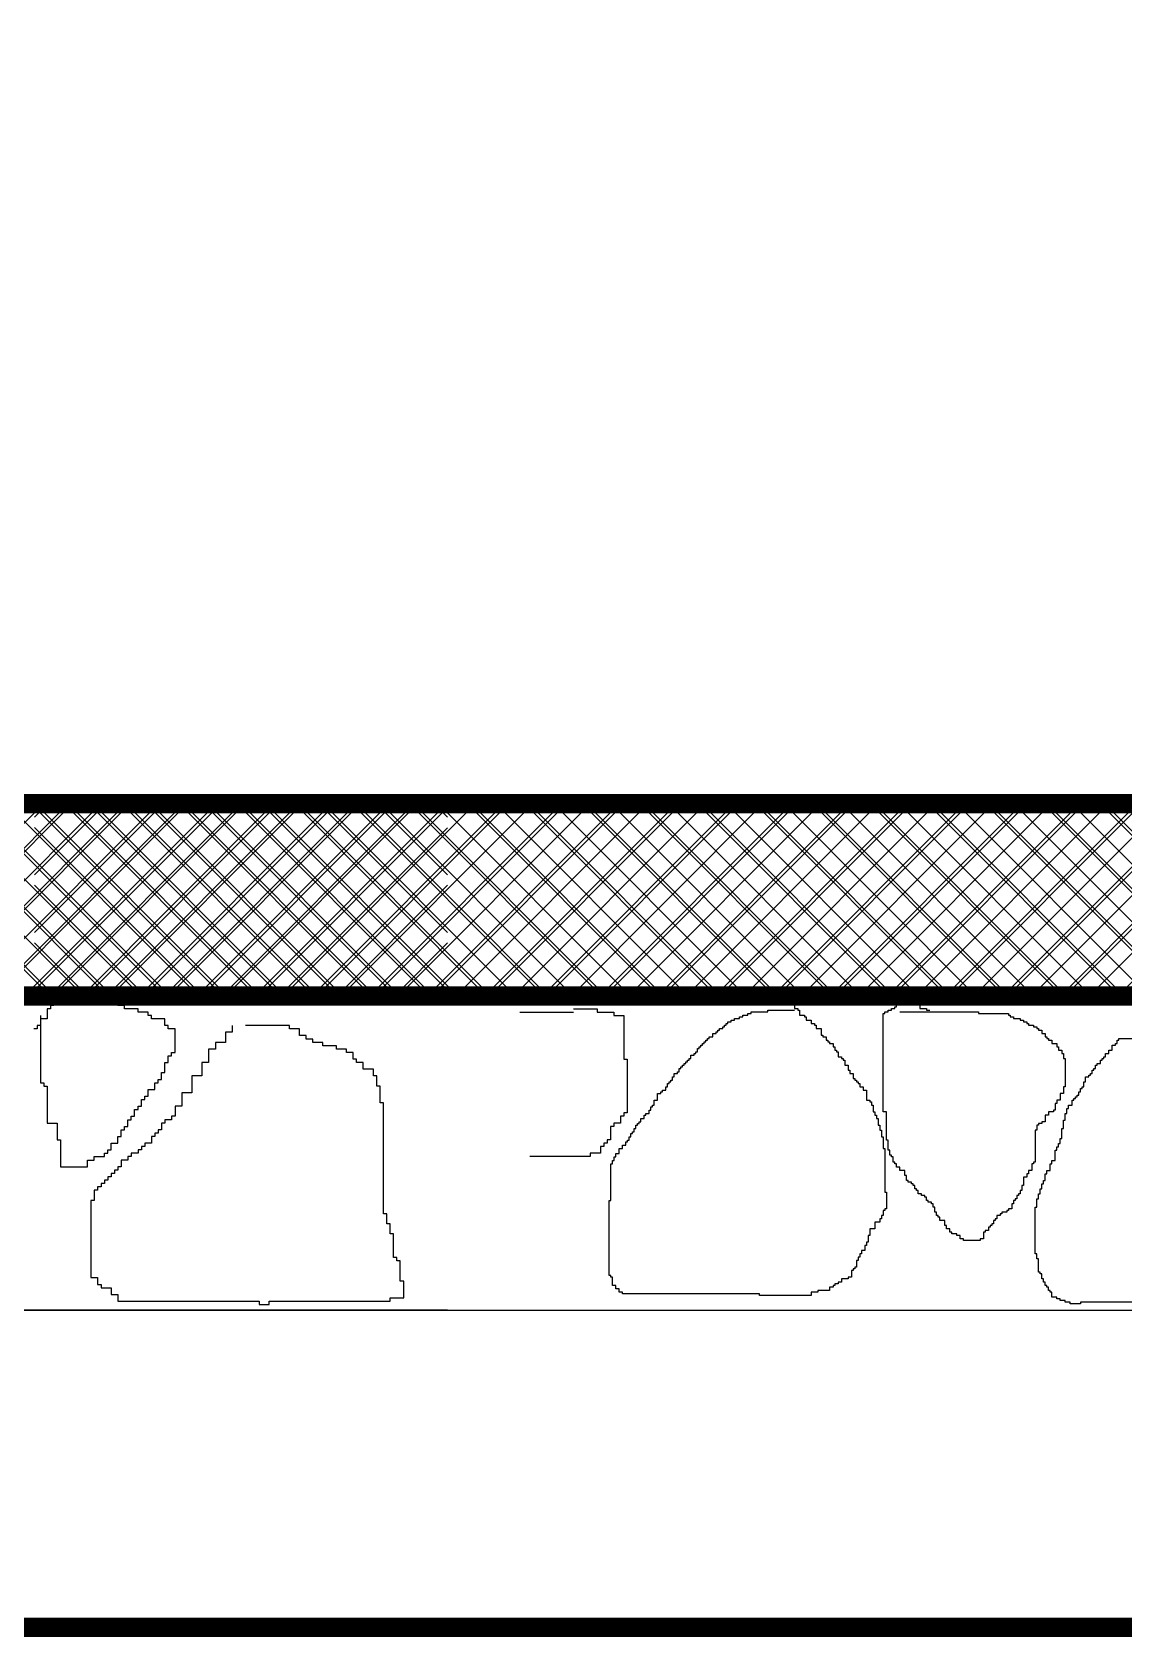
# Model space of a CAD drawing. Extents: x 250879 to 348495, y -51522 to -9360.
# Drawn here: x 281948.6 to 282118.9, y -30426.9 to -30176.7 of the extents above; entities that cross this region are included whole.
import ezdxf

# ---------------------------------------------------------------- set-up
doc = ezdxf.new("R2010")
doc.units = 0
doc.layers.add('AXIS', color=1, linetype='CONTINUOUS')
doc.layers.add('WALL', color=7, linetype='CONTINUOUS')
doc.layers.add('VIS', color=8, linetype='CONTINUOUS', lineweight=18)

msp = doc.modelspace()

# ---------------------------------------------------------------- hatches: boundary and pattern name
at = {"layer": 'AXIS'}
h = msp.add_hatch(dxfattribs=at)
h.set_pattern_fill('ANSI37', color=256, style=0)
h.set_pattern_definition([(45, (10887.426, -3880), (-2.24506403, 2.24506403), []), (135, (10887.426, -3880), (-2.24506403, -2.24506403), [])])
h.paths.add_polyline_path([(280918.80191, -30297.00774), (280918.80191, -30327.00774), (283913.00858, -30327.00774), (283913.00858, -30297.00774)])
at = {"layer": 'VIS', "ltscale": 0.0001}
h = msp.add_hatch(dxfattribs=at)
h.set_pattern_fill('ANSI37', color=256, scale=2, style=0)
h.set_pattern_definition([(45, (-68251.727, -10516.453), (-4.49012806, 4.49012806), []), (135, (-68251.727, -10516.453), (-4.49012806, -4.49012806), [])])
h.paths.add_polyline_path([(281605.834, -30297.00774), (281543.70219, -30297.00774), (281543.70219, -30302.00774), (281605.834, -30302.00774)], flags=17)
h.paths.add_polyline_path([(281543.70219, -30297.00774), (281538.70219, -30297.00774), (281538.70219, -30302.00774), (281543.70219, -30302.00774)], flags=17)
h.paths.add_polyline_path([(281538.70219, -30297.00774), (281488.37281, -30297.00774), (281488.37281, -30302.00774), (281538.70219, -30302.00774)])
h.paths.add_polyline_path([(282013.37281, -30327.00774), (282013.37281, -30297.00774), (281688.37281, -30297.00774), (281688.37281, -30327.00774)])
h.paths.add_polyline_path([(281520.56708, -30302.00774), (281520.56708, -30327.00774), (281688.37281, -30327.00774), (281688.37281, -30297.00774), (281605.834, -30297.00774), (281605.834, -30302.00774)])
h = msp.add_hatch(dxfattribs=at)
h.set_pattern_fill('ANSI37', color=256, scale=2, style=0)
h.set_pattern_definition([(135, (632214.0665, -10516.453), (4.49012806, 4.49012806), []), (45, (632214.0665, -10516.453), (4.49012806, -4.49012806), [])])
h.paths.add_polyline_path([(282273.96638, -30297.00774), (282356.5052, -30297.00774), (282356.5052, -30302.00774), (282473.96638, -30302.00774), (282473.96638, -30327.00774), (282273.96638, -30327.00774)])
h.paths.add_polyline_path([(282356.5052, -30297.00774), (282418.63701, -30297.00774), (282418.63701, -30302.00774), (282356.5052, -30302.00774)], flags=17)
h.paths.add_polyline_path([(282418.63701, -30297.00774), (282423.63701, -30297.00774), (282423.63701, -30302.00774), (282418.63701, -30302.00774)], flags=17)
h.paths.add_polyline_path([(282423.63701, -30297.00774), (282473.96638, -30297.00774), (282473.96638, -30302.00774), (282423.63701, -30302.00774)])
h.paths.add_polyline_path([(281948.96638, -30327.00774), (281948.96638, -30297.00774), (282273.96638, -30297.00774), (282273.96638, -30327.00774)])

# ---------------------------------------------------------------- linework, layer by layer
msp.add_line((280450.27447, -30297.00774), (284658.39662, -30297.00774), dxfattribs=at)
at = {"layer": 'WALL', "linetype": 'Continuous'}
for p, q in [((281961.94275, -30327.9456), (281951.9757, -30327.9456)), ((281951.9757, -30327.9456), (281951.9757, -30328.46993)), ((281961.94275, -30328.46993), (281961.94275, -30327.9456)), ((282066.20457, -30328.14689), (282066.72657, -30328.14689)), ((282066.72657, -30328.14689), (282066.72657, -30328.40736)), ((281949.87712, -30330.04197), (281949.87712, -30340.52235)), ((281950.92689, -30330.56582), (281949.87712, -30330.56582)), ((281949.87712, -30330.56582), (281949.87712, -30331.614)), ((281951.45082, -30328.99378), (281950.92689, -30328.99378)), ((281950.92689, -30328.99378), (281950.92689, -30330.56582)), ((281951.9757, -30328.46993), (281951.45082, -30328.46993)), ((281951.45082, -30328.46993), (281951.45082, -30328.99378)), ((281962.99252, -30328.46993), (281961.94275, -30328.46993)), ((281962.99252, -30328.99378), (281962.99252, -30328.46993)), ((281965.09014, -30328.99378), (281962.99252, -30328.99378)), ((281965.09014, -30329.51763), (281965.09014, -30328.99378)), ((281966.66479, -30329.51763), (281965.09014, -30329.51763)), ((281966.66479, -30330.04197), (281966.66479, -30329.51763)), ((281967.18872, -30330.04197), (281966.66479, -30330.04197)), ((281967.18872, -30330.56582), (281967.18872, -30330.04197)), ((281969.2873, -30330.56582), (281967.18872, -30330.56582)), ((281969.2873, -30331.614), (281969.2873, -30330.56582)), ((282024.63122, -30329.51763), (282033.02457, -30329.51763)), ((282033.02457, -30328.99378), (282036.69685, -30328.99378)), ((282036.69685, -30328.99378), (282036.69685, -30329.51763)), ((282036.69685, -30329.51763), (282039.31935, -30329.51763)), ((282039.31935, -30329.51763), (282039.31935, -30330.04197)), ((282039.31935, -30330.04197), (282040.894, -30330.04197)), ((282040.894, -30330.04197), (282040.894, -30336.85443)), ((282057.60107, -30331.01157), (282057.60107, -30330.7511)), ((282057.60107, -30330.7511), (282058.12307, -30330.7511)), ((282058.12307, -30330.7511), (282058.12307, -30330.49063)), ((282058.12307, -30330.49063), (282058.90512, -30330.49063)), ((282058.90512, -30330.49063), (282058.90512, -30330.23016)), ((282058.90512, -30330.23016), (282059.42617, -30330.23016)), ((282059.42617, -30330.23016), (282059.42617, -30329.97018)), ((282059.42617, -30329.97018), (282060.20822, -30329.97018)), ((282060.20822, -30329.97018), (282060.20822, -30329.70971)), ((282060.20822, -30329.70971), (282060.73022, -30329.70971)), ((282060.73022, -30329.70971), (282060.73022, -30329.44924)), ((282060.73022, -30329.44924), (282063.33737, -30329.44924)), ((282063.33737, -30329.44924), (282063.33737, -30329.18877)), ((282063.33737, -30329.18877), (282067.50862, -30329.18877)), ((282066.72657, -30328.40736), (282067.50862, -30328.40736)), ((282067.50862, -30328.40736), (282067.50862, -30328.9283)), ((282067.50862, -30328.9283), (282068.02967, -30328.9283)), ((282068.02967, -30328.9283), (282068.02967, -30329.18877)), ((282068.02967, -30329.18877), (282068.29067, -30329.18877)), ((282068.29067, -30329.18877), (282068.29067, -30329.97018)), ((282068.29067, -30329.97018), (282069.07272, -30329.97018)), ((282069.07272, -30329.97018), (282069.07272, -30330.23016)), ((282069.07272, -30330.23016), (282069.33373, -30330.23016)), ((282069.33373, -30330.23016), (282069.33373, -30330.7511)), ((282069.33373, -30330.7511), (282070.11577, -30330.7511)), ((282070.11577, -30330.7511), (282070.11577, -30331.27204)), ((282081.32547, -30345.07498), (282081.32547, -30329.70971)), ((282081.32547, -30329.70971), (282081.58647, -30329.70971)), ((282081.58647, -30329.70971), (282081.58647, -30329.44924)), ((282081.58647, -30329.44924), (282082.10847, -30329.44924)), ((282082.10847, -30329.44924), (282082.10847, -30329.18877)), ((282082.10847, -30329.18877), (282082.62952, -30329.18877)), ((282082.62952, -30329.18877), (282082.62952, -30328.9283)), ((282082.62952, -30328.9283), (282083.15057, -30328.9283)), ((282083.15057, -30328.9283), (282083.15057, -30328.66783)), ((282083.15057, -30328.66783), (282083.41157, -30328.66783)), ((282083.41157, -30328.66783), (282083.41157, -30328.40736)), ((282083.41157, -30328.40736), (282087.06177, -30328.40736)), ((282083.93262, -30329.44924), (282096.18632, -30329.44924)), ((282087.06177, -30328.40736), (282087.06177, -30328.9283)), ((282087.06177, -30328.9283), (282088.10482, -30328.9283)), ((282088.10482, -30328.9283), (282088.10482, -30329.18877)), ((282088.10482, -30329.18877), (282088.62587, -30329.18877)), ((282096.18632, -30329.44924), (282096.18632, -30329.70971)), ((282096.18632, -30329.70971), (282100.87957, -30329.70971)), ((282100.87957, -30329.70971), (282100.87957, -30329.97018)), ((282100.87957, -30329.97018), (282101.13962, -30329.97018)), ((282101.13962, -30329.97018), (282101.13962, -30330.23016)), ((282101.13962, -30330.23016), (282101.66162, -30330.23016)), ((282101.66162, -30330.23016), (282101.66162, -30330.49063)), ((282101.66162, -30330.49063), (282102.70468, -30330.49063)), ((282102.70468, -30330.49063), (282102.70468, -30330.7511)), ((282102.70468, -30330.7511), (282103.22572, -30330.7511)), ((282103.22572, -30330.7511), (282103.22572, -30331.01157)), ((281949.35224, -30332.13785), (281948.82831, -30332.13785)), ((281949.87712, -30331.614), (281949.35224, -30331.614)), ((281949.35224, -30331.614), (281949.35224, -30332.13785)), ((281969.81218, -30331.614), (281969.2873, -30331.614)), ((281969.81218, -30332.13785), (281969.81218, -30331.614)), ((281970.86099, -30332.13785), (281969.81218, -30332.13785)), ((281970.86099, -30335.80625), (281970.86099, -30332.13785)), ((281979.77923, -30332.66218), (281978.73042, -30332.66218)), ((281978.73042, -30332.66218), (281978.73042, -30334.23422)), ((281979.77923, -30331.614), (281979.77923, -30332.66218)), ((281988.69747, -30331.614), (281981.87781, -30331.614)), ((281988.69747, -30332.13785), (281988.69747, -30331.614)), ((281990.27116, -30332.13785), (281988.69747, -30332.13785)), ((281990.27116, -30333.18603), (281990.27116, -30332.13785)), ((281991.31997, -30333.18603), (281990.27116, -30333.18603)), ((281991.31997, -30333.70988), (281991.31997, -30333.18603)), ((282054.21187, -30333.61578), (282054.21187, -30333.3558)), ((282054.21187, -30333.3558), (282054.73387, -30333.3558)), ((282054.73387, -30333.3558), (282054.73387, -30332.83486)), ((282054.73387, -30332.83486), (282055.25492, -30332.83486)), ((282055.25492, -30332.83486), (282055.25492, -30332.57439)), ((282055.25492, -30332.57439), (282055.51592, -30332.57439)), ((282055.51592, -30332.57439), (282055.51592, -30332.31392)), ((282055.51592, -30332.31392), (282055.77597, -30332.31392)), ((282055.77597, -30332.31392), (282055.77597, -30332.05345)), ((282055.77597, -30332.05345), (282056.29797, -30332.05345)), ((282056.29797, -30332.05345), (282056.29797, -30331.79298)), ((282056.29797, -30331.79298), (282056.55802, -30331.79298)), ((282056.55802, -30331.79298), (282056.55802, -30331.53251)), ((282056.55802, -30331.53251), (282056.81902, -30331.53251)), ((282056.81902, -30331.53251), (282056.81902, -30331.27204)), ((282056.81902, -30331.27204), (282057.08002, -30331.27204)), ((282057.08002, -30331.27204), (282057.08002, -30331.01157)), ((282057.08002, -30331.01157), (282057.60107, -30331.01157)), ((282070.11577, -30331.27204), (282070.63682, -30331.27204)), ((282070.63682, -30331.27204), (282070.63682, -30331.53251)), ((282070.63682, -30331.53251), (282070.89782, -30331.53251)), ((282070.89782, -30331.53251), (282070.89782, -30332.05345)), ((282070.89782, -30332.05345), (282071.67987, -30332.05345)), ((282071.67987, -30332.05345), (282071.67987, -30333.09533)), ((282071.67987, -30333.09533), (282071.93992, -30333.09533)), ((282071.93992, -30333.09533), (282071.93992, -30333.3558)), ((282071.93992, -30333.3558), (282072.46192, -30333.3558)), ((282072.46192, -30333.3558), (282072.46192, -30333.87625)), ((282103.22572, -30331.01157), (282103.74677, -30331.01157)), ((282103.74677, -30331.01157), (282103.74677, -30331.27204)), ((282103.74677, -30331.27204), (282104.00777, -30331.27204)), ((282104.00777, -30331.27204), (282104.00777, -30331.53251)), ((282104.00777, -30331.53251), (282104.78982, -30331.53251)), ((282104.78982, -30331.53251), (282104.78982, -30331.79298)), ((282104.78982, -30331.79298), (282105.31087, -30331.79298)), ((282105.31087, -30331.79298), (282105.31087, -30332.05345)), ((282105.31087, -30332.05345), (282105.57187, -30332.05345)), ((282105.57187, -30332.05345), (282105.57187, -30332.31392)), ((282105.57187, -30332.31392), (282106.09388, -30332.31392)), ((282106.09388, -30332.31392), (282106.09388, -30332.83486)), ((282106.09388, -30332.83486), (282106.61492, -30332.83486)), ((282106.61492, -30332.83486), (282106.61492, -30333.3558)), ((282106.61492, -30333.3558), (282106.87592, -30333.3558)), ((282106.87592, -30333.3558), (282106.87592, -30333.61578)), ((281970.33611, -30336.3301), (281970.33611, -30335.80625)), ((281970.33611, -30335.80625), (281970.86099, -30335.80625)), ((281977.15673, -30335.2824), (281976.10696, -30335.2824)), ((281976.10696, -30335.2824), (281976.10696, -30337.37828)), ((281978.73042, -30334.23422), (281977.15673, -30334.23422)), ((281977.15673, -30334.23422), (281977.15673, -30335.2824)), ((281992.36974, -30333.70988), (281991.31997, -30333.70988)), ((281992.36974, -30334.23422), (281992.36974, -30333.70988)), ((281993.94344, -30334.23422), (281992.36974, -30334.23422)), ((281993.94344, -30334.75806), (281993.94344, -30334.23422)), ((281996.04202, -30334.75806), (281993.94344, -30334.75806)), ((281996.04202, -30335.2824), (281996.04202, -30334.75806)), ((281997.61571, -30335.2824), (281996.04202, -30335.2824)), ((281997.61571, -30335.80625), (281997.61571, -30335.2824)), ((281998.66452, -30335.80625), (281997.61571, -30335.80625)), ((281998.66452, -30336.85443), (281998.66452, -30335.80625)), ((282052.12672, -30335.96001), (282052.12672, -30335.69954)), ((282052.12672, -30335.69954), (282052.38677, -30335.69954)), ((282052.38677, -30335.69954), (282052.38677, -30335.1786)), ((282052.38677, -30335.1786), (282052.64777, -30335.1786)), ((282052.64777, -30335.1786), (282052.64777, -30334.91813)), ((282052.64777, -30334.91813), (282052.90877, -30334.91813)), ((282052.90877, -30334.91813), (282052.90877, -30334.65766)), ((282052.90877, -30334.65766), (282053.16882, -30334.65766)), ((282053.16882, -30334.65766), (282053.16882, -30334.39719)), ((282053.16882, -30334.39719), (282053.42982, -30334.39719)), ((282053.42982, -30334.39719), (282053.42982, -30334.13672)), ((282053.42982, -30334.13672), (282053.69082, -30334.13672)), ((282053.69082, -30334.13672), (282053.69082, -30333.87625)), ((282053.69082, -30333.87625), (282053.95087, -30333.87625)), ((282053.95087, -30333.87625), (282053.95087, -30333.61578)), ((282053.95087, -30333.61578), (282054.21187, -30333.61578)), ((282072.46192, -30333.87625), (282072.72292, -30333.87625)), ((282072.72292, -30333.87625), (282072.72292, -30334.13672)), ((282072.72292, -30334.13672), (282072.98297, -30334.13672)), ((282072.98297, -30334.13672), (282072.98297, -30334.39719)), ((282072.98297, -30334.39719), (282073.50497, -30334.39719)), ((282073.50497, -30334.39719), (282073.50497, -30334.91813)), ((282073.50497, -30334.91813), (282073.76502, -30334.91813)), ((282073.76502, -30334.91813), (282073.76502, -30335.43907)), ((282073.76502, -30335.43907), (282074.02602, -30335.43907)), ((282074.02602, -30335.43907), (282074.02602, -30335.69954)), ((282074.02602, -30335.69954), (282074.28702, -30335.69954)), ((282074.28702, -30335.69954), (282074.28702, -30336.48095)), ((282106.87592, -30333.61578), (282107.13597, -30333.61578)), ((282107.13597, -30333.61578), (282107.13597, -30333.87625)), ((282107.13597, -30333.87625), (282107.65797, -30333.87625)), ((282107.65797, -30333.87625), (282107.65797, -30334.39719)), ((282107.65797, -30334.39719), (282108.44002, -30334.39719)), ((282108.44002, -30334.39719), (282108.44002, -30334.91813)), ((282108.44002, -30334.91813), (282108.70103, -30334.91813)), ((282108.70103, -30334.91813), (282108.70103, -30335.43907)), ((282108.70103, -30335.43907), (282109.22207, -30335.43907)), ((282109.22207, -30335.43907), (282109.22207, -30335.96001)), ((282116.52152, -30335.96001), (282116.52152, -30335.43907)), ((282116.52152, -30335.43907), (282117.04352, -30335.43907)), ((282117.04352, -30335.43907), (282117.04352, -30334.65766)), ((282117.04352, -30334.65766), (282117.56457, -30334.65766)), ((282117.56457, -30334.65766), (282117.56457, -30334.39719)), ((282117.56457, -30334.39719), (282117.82557, -30334.39719)), ((282117.82557, -30334.39719), (282117.82557, -30333.87625)), ((282117.82557, -30333.87625), (282118.08658, -30333.87625)), ((282118.08658, -30333.87625), (282118.08658, -30333.61578)), ((282118.08658, -30333.61578), (282123.29992, -30333.61578)), ((281969.2873, -30338.95031), (281969.2873, -30337.37828)), ((281969.2873, -30337.37828), (281969.81218, -30337.37828)), ((281969.81218, -30337.37828), (281969.81218, -30336.3301)), ((281969.81218, -30336.3301), (281970.33611, -30336.3301)), ((281976.10696, -30337.37828), (281975.05815, -30337.37828)), ((281975.05815, -30337.37828), (281975.05815, -30339.47465)), ((281999.1894, -30336.85443), (281998.66452, -30336.85443)), ((281999.1894, -30337.37828), (281999.1894, -30336.85443)), ((282000.23821, -30337.37828), (281999.1894, -30337.37828)), ((282000.23821, -30338.42646), (282000.23821, -30337.37828)), ((282040.894, -30336.85443), (282041.41793, -30336.85443)), ((282041.41793, -30336.85443), (282041.41793, -30345.23893)), ((282049.51957, -30338.82469), (282049.51957, -30338.30375)), ((282049.51957, -30338.30375), (282049.77962, -30338.30375)), ((282049.77962, -30338.30375), (282049.77962, -30338.04328)), ((282049.77962, -30338.04328), (282050.04062, -30338.04328)), ((282050.04062, -30338.04328), (282050.04062, -30337.78281)), ((282050.04062, -30337.78281), (282050.30162, -30337.78281)), ((282050.30162, -30337.78281), (282050.30162, -30337.52234)), ((282050.30162, -30337.52234), (282050.56167, -30337.52234)), ((282050.56167, -30337.52234), (282050.56167, -30337.26187)), ((282050.56167, -30337.26187), (282050.82267, -30337.26187)), ((282050.82267, -30337.26187), (282050.82267, -30337.0014)), ((282050.82267, -30337.0014), (282051.08367, -30337.0014)), ((282051.08367, -30337.0014), (282051.08367, -30336.74142)), ((282051.08367, -30336.74142), (282051.34467, -30336.74142)), ((282051.34467, -30336.74142), (282051.34467, -30336.22048)), ((282051.34467, -30336.22048), (282051.86572, -30336.22048)), ((282051.86572, -30336.22048), (282051.86572, -30335.96001)), ((282051.86572, -30335.96001), (282052.12672, -30335.96001)), ((282074.28702, -30336.48095), (282074.80807, -30336.48095)), ((282074.80807, -30336.48095), (282074.80807, -30336.74142)), ((282074.80807, -30336.74142), (282075.06907, -30336.74142)), ((282075.06907, -30336.74142), (282075.06907, -30337.0014)), ((282075.06907, -30337.0014), (282075.33008, -30337.0014)), ((282075.33008, -30337.0014), (282075.33008, -30337.78281)), ((282075.33008, -30337.78281), (282075.85112, -30337.78281)), ((282075.85112, -30337.78281), (282075.85112, -30338.56422)), ((282109.22207, -30335.96001), (282109.48307, -30335.96001)), ((282109.48307, -30335.96001), (282109.48307, -30336.74142)), ((282109.48307, -30336.74142), (282109.74312, -30336.74142)), ((282109.74312, -30336.74142), (282109.74312, -30341.16843)), ((282114.17537, -30338.56422), (282114.17537, -30338.30375)), ((282114.17537, -30338.30375), (282114.43637, -30338.30375)), ((282114.43637, -30338.30375), (282114.43637, -30337.78281)), ((282114.43637, -30337.78281), (282114.69738, -30337.78281)), ((282114.69738, -30337.78281), (282114.69738, -30337.52234)), ((282114.69738, -30337.52234), (282115.21842, -30337.52234)), ((282115.21842, -30337.52234), (282115.21842, -30337.0014)), ((282115.21842, -30337.0014), (282115.47943, -30337.0014)), ((282115.47943, -30337.0014), (282115.47943, -30336.74142)), ((282115.47943, -30336.74142), (282115.73947, -30336.74142)), ((282115.73947, -30336.74142), (282115.73947, -30336.48095)), ((282115.73947, -30336.48095), (282116.00047, -30336.48095)), ((282116.00047, -30336.48095), (282116.00047, -30335.96001)), ((282116.00047, -30335.96001), (282116.52152, -30335.96001)), ((281949.87712, -30340.52235), (281950.40201, -30340.52235)), ((281950.40201, -30340.52235), (281950.40201, -30341.04668)), ((281967.7136, -30341.57053), (281967.7136, -30340.52235)), ((281967.7136, -30340.52235), (281968.23849, -30340.52235)), ((281968.23849, -30340.52235), (281968.23849, -30339.9985)), ((281968.23849, -30339.9985), (281968.76241, -30339.9985)), ((281968.76241, -30339.9985), (281968.76241, -30338.95031)), ((281968.76241, -30338.95031), (281969.2873, -30338.95031)), ((281975.05815, -30339.47465), (281973.48445, -30339.47465)), ((281973.48445, -30339.47465), (281973.48445, -30342.09486)), ((282001.81191, -30338.42646), (282000.23821, -30338.42646)), ((282001.81191, -30339.47465), (282001.81191, -30338.42646)), ((282002.33679, -30339.47465), (282001.81191, -30339.47465)), ((282002.33679, -30341.04668), (282002.33679, -30339.47465)), ((282047.69447, -30341.16843), (282047.69447, -30340.64749)), ((282047.69447, -30340.64749), (282047.95452, -30340.64749)), ((282047.95452, -30340.64749), (282047.95452, -30340.38702)), ((282047.95452, -30340.38702), (282048.21552, -30340.38702)), ((282048.21552, -30340.38702), (282048.21552, -30340.12703)), ((282048.21552, -30340.12703), (282048.47652, -30340.12703)), ((282048.47652, -30340.12703), (282048.47652, -30339.6061)), ((282048.47652, -30339.6061), (282048.73752, -30339.6061)), ((282048.73752, -30339.6061), (282048.73752, -30339.08516)), ((282048.73752, -30339.08516), (282049.25857, -30339.08516)), ((282049.25857, -30339.08516), (282049.25857, -30338.82469)), ((282049.25857, -30338.82469), (282049.51957, -30338.82469)), ((282075.85112, -30338.56422), (282076.11212, -30338.56422)), ((282076.11212, -30338.56422), (282076.11212, -30339.08516)), ((282076.11212, -30339.08516), (282076.63317, -30339.08516)), ((282076.63317, -30339.08516), (282076.63317, -30339.86656)), ((282076.63317, -30339.86656), (282076.89417, -30339.86656)), ((282076.89417, -30339.86656), (282076.89417, -30340.12703)), ((282076.89417, -30340.12703), (282077.15422, -30340.12703)), ((282077.15422, -30340.12703), (282077.15422, -30340.38702)), ((282077.15422, -30340.38702), (282077.41522, -30340.38702)), ((282077.41522, -30340.38702), (282077.41522, -30340.64749)), ((282077.41522, -30340.64749), (282077.67622, -30340.64749)), ((282077.67622, -30340.64749), (282077.67622, -30341.16843)), ((282112.61127, -30341.16843), (282112.61127, -30340.38702)), ((282112.61127, -30340.38702), (282112.87227, -30340.38702)), ((282112.87227, -30340.38702), (282112.87227, -30339.6061)), ((282112.87227, -30339.6061), (282113.39332, -30339.6061)), ((282113.39332, -30339.6061), (282113.39332, -30339.34563)), ((282113.39332, -30339.34563), (282113.65432, -30339.34563)), ((282113.65432, -30339.34563), (282113.65432, -30339.08516)), ((282113.65432, -30339.08516), (282113.91437, -30339.08516)), ((282113.91437, -30339.08516), (282113.91437, -30338.56422)), ((282113.91437, -30338.56422), (282114.17537, -30338.56422)), ((281950.40201, -30341.04668), (281950.92689, -30341.04668)), ((281950.92689, -30341.04668), (281950.92689, -30346.81096)), ((281965.61502, -30344.19075), (281965.61502, -30343.14256)), ((281965.61502, -30343.14256), (281966.13991, -30343.14256)), ((281966.13991, -30343.14256), (281966.13991, -30342.61871)), ((281966.13991, -30342.61871), (281966.66479, -30342.61871)), ((281966.66479, -30342.61871), (281966.66479, -30341.57053)), ((281966.66479, -30341.57053), (281967.7136, -30341.57053)), ((281973.48445, -30342.09486), (281971.91076, -30342.09486)), ((281971.91076, -30342.09486), (281971.91076, -30344.19075)), ((282002.86168, -30341.04668), (282002.33679, -30341.04668)), ((282002.86168, -30343.6669), (282002.86168, -30341.04668)), ((282045.60837, -30344.03311), (282045.60837, -30343.25218)), ((282045.60837, -30343.25218), (282046.13037, -30343.25218)), ((282046.13037, -30343.25218), (282046.13037, -30342.2103)), ((282046.13037, -30342.2103), (282046.65142, -30342.2103)), ((282046.65142, -30342.2103), (282046.65142, -30341.94984)), ((282046.65142, -30341.94984), (282046.91242, -30341.94984)), ((282046.91242, -30341.94984), (282046.91242, -30341.68937)), ((282046.91242, -30341.68937), (282047.43347, -30341.68937)), ((282047.43347, -30341.68937), (282047.43347, -30341.16843)), ((282047.43347, -30341.16843), (282047.69447, -30341.16843)), ((282077.67622, -30341.16843), (282078.19727, -30341.16843)), ((282078.19727, -30341.16843), (282078.19727, -30341.68937)), ((282078.19727, -30341.68937), (282078.71927, -30341.68937)), ((282078.71927, -30341.68937), (282078.71927, -30343.25218)), ((282078.71927, -30343.25218), (282079.24032, -30343.25218)), ((282079.24032, -30343.25218), (282079.24032, -30343.51265)), ((282108.96107, -30343.25218), (282108.44002, -30343.25218)), ((282108.44002, -30343.25218), (282108.44002, -30343.77264)), ((282109.48307, -30342.2103), (282108.96107, -30342.2103)), ((282108.96107, -30342.2103), (282108.96107, -30343.25218)), ((282109.74312, -30341.16843), (282109.48307, -30341.16843)), ((282109.48307, -30341.16843), (282109.48307, -30342.2103)), ((282110.78617, -30344.03311), (282110.78617, -30343.25218)), ((282110.78617, -30343.25218), (282111.04717, -30343.25218)), ((282111.04717, -30343.25218), (282111.04717, -30342.99171)), ((282111.04717, -30342.99171), (282111.30722, -30342.99171)), ((282111.30722, -30342.99171), (282111.30722, -30342.73124)), ((282111.30722, -30342.73124), (282111.56822, -30342.73124)), ((282111.56822, -30342.73124), (282111.56822, -30342.47077)), ((282111.56822, -30342.47077), (282111.82922, -30342.47077)), ((282111.82922, -30342.47077), (282111.82922, -30341.94984)), ((282111.82922, -30341.94984), (282112.09023, -30341.94984)), ((282112.09023, -30341.94984), (282112.09023, -30341.4289)), ((282112.09023, -30341.4289), (282112.35027, -30341.4289)), ((282112.35027, -30341.4289), (282112.35027, -30341.16843)), ((282112.35027, -30341.16843), (282112.61127, -30341.16843)), ((281964.04133, -30346.28711), (281964.04133, -30345.76278)), ((281964.04133, -30345.76278), (281964.56621, -30345.76278)), ((281964.56621, -30345.76278), (281964.56621, -30344.7146)), ((281964.56621, -30344.7146), (281965.09014, -30344.7146)), ((281965.09014, -30344.7146), (281965.09014, -30344.19075)), ((281965.09014, -30344.19075), (281965.61502, -30344.19075)), ((281970.86099, -30345.76278), (281970.33611, -30345.76278)), ((281970.33611, -30345.76278), (281970.33611, -30346.28711)), ((281971.91076, -30344.19075), (281970.86099, -30344.19075)), ((281970.86099, -30344.19075), (281970.86099, -30345.76278)), ((282003.38656, -30343.6669), (282002.86168, -30343.6669)), ((282003.38656, -30360.95974), (282003.38656, -30343.6669)), ((282040.894, -30345.76278), (282040.36912, -30345.76278)), ((282040.36912, -30345.76278), (282040.36912, -30346.81096)), ((282041.41793, -30345.23893), (282040.894, -30345.23893)), ((282040.894, -30345.23893), (282040.894, -30345.76278)), ((282044.04427, -30346.11686), (282044.04427, -30345.59592)), ((282044.04427, -30345.59592), (282044.30527, -30345.59592)), ((282044.30527, -30345.59592), (282044.30527, -30345.33545)), ((282044.30527, -30345.33545), (282044.82632, -30345.33545)), ((282044.82632, -30345.33545), (282044.82632, -30344.81451)), ((282044.82632, -30344.81451), (282045.08732, -30344.81451)), ((282045.08732, -30344.81451), (282045.08732, -30344.29358)), ((282045.08732, -30344.29358), (282045.34832, -30344.29358)), ((282045.34832, -30344.29358), (282045.34832, -30344.03311)), ((282045.34832, -30344.03311), (282045.60837, -30344.03311)), ((282079.24032, -30343.51265), (282079.50132, -30343.51265)), ((282079.50132, -30343.51265), (282079.50132, -30344.03311)), ((282079.50132, -30344.03311), (282079.76137, -30344.03311)), ((282079.76137, -30344.03311), (282079.76137, -30345.07498)), ((282079.76137, -30345.07498), (282080.02237, -30345.07498)), ((282080.02237, -30345.07498), (282080.02237, -30345.59592)), ((282080.02237, -30345.59592), (282080.28337, -30345.59592)), ((282080.28337, -30345.59592), (282080.28337, -30346.11686)), ((282081.84747, -30345.07498), (282081.32547, -30345.07498)), ((282081.84747, -30349.50248), (282081.84747, -30345.07498)), ((282107.13597, -30345.59592), (282106.61492, -30345.59592)), ((282106.61492, -30345.59592), (282106.61492, -30346.6378)), ((282107.91802, -30345.07498), (282107.13597, -30345.07498)), ((282107.13597, -30345.07498), (282107.13597, -30345.59592)), ((282108.17902, -30344.81451), (282107.91802, -30344.81451)), ((282107.91802, -30344.81451), (282107.91802, -30345.07498)), ((282108.44002, -30343.77264), (282108.17902, -30343.77264)), ((282108.17902, -30343.77264), (282108.17902, -30344.81451)), ((282109.74312, -30346.37733), (282109.74312, -30345.33545)), ((282109.74312, -30345.33545), (282110.00412, -30345.33545)), ((282110.00412, -30345.33545), (282110.00412, -30344.55404)), ((282110.00412, -30344.55404), (282110.26512, -30344.55404)), ((282110.26512, -30344.55404), (282110.26512, -30344.03311)), ((282110.26512, -30344.03311), (282110.78617, -30344.03311)), ((281950.92689, -30346.81096), (281952.50059, -30346.81096)), ((281952.50059, -30346.81096), (281952.50059, -30349.43118)), ((281962.46764, -30348.90733), (281962.46764, -30347.85915)), ((281962.46764, -30347.85915), (281962.99252, -30347.85915)), ((281962.99252, -30347.85915), (281962.99252, -30347.33481)), ((281962.99252, -30347.33481), (281963.51645, -30347.33481)), ((281963.51645, -30347.33481), (281963.51645, -30346.28711)), ((281963.51645, -30346.28711), (281964.04133, -30346.28711)), ((281968.23849, -30348.38299), (281967.7136, -30348.38299)), ((281967.7136, -30348.38299), (281967.7136, -30348.90733)), ((281968.76241, -30347.85915), (281968.23849, -30347.85915)), ((281968.23849, -30347.85915), (281968.23849, -30348.38299)), ((281969.2873, -30346.81096), (281968.76241, -30346.81096)), ((281968.76241, -30346.81096), (281968.76241, -30347.85915)), ((281970.33611, -30346.28711), (281969.2873, -30346.28711)), ((281969.2873, -30346.28711), (281969.2873, -30346.81096)), ((282039.31935, -30347.33481), (282038.79542, -30347.33481)), ((282038.79542, -30347.33481), (282038.79542, -30349.43118)), ((282040.36912, -30346.81096), (282039.31935, -30346.81096)), ((282039.31935, -30346.81096), (282039.31935, -30347.33481)), ((282042.21917, -30348.4606), (282042.21917, -30348.20013)), ((282042.21917, -30348.20013), (282042.48017, -30348.20013)), ((282042.48017, -30348.20013), (282042.48017, -30347.67919)), ((282042.48017, -30347.67919), (282042.74117, -30347.67919)), ((282042.74117, -30347.67919), (282042.74117, -30347.15825)), ((282042.74117, -30347.15825), (282043.00122, -30347.15825)), ((282043.00122, -30347.15825), (282043.00122, -30346.89779)), ((282043.00122, -30346.89779), (282043.26222, -30346.89779)), ((282043.26222, -30346.89779), (282043.26222, -30346.6378)), ((282043.26222, -30346.6378), (282043.52322, -30346.6378)), ((282043.52322, -30346.6378), (282043.52322, -30346.11686)), ((282043.52322, -30346.11686), (282044.04427, -30346.11686)), ((282080.28337, -30346.11686), (282080.54342, -30346.11686)), ((282080.54342, -30346.11686), (282080.54342, -30347.15825)), ((282080.54342, -30347.15825), (282080.80442, -30347.15825)), ((282080.80442, -30347.15825), (282080.80442, -30347.93966)), ((282080.80442, -30347.93966), (282081.06542, -30347.93966)), ((282081.06542, -30347.93966), (282081.06542, -30348.98154)), ((282105.31087, -30347.93966), (282105.05082, -30347.93966)), ((282105.05082, -30347.93966), (282105.05082, -30352.8881)), ((282105.57187, -30347.15825), (282105.31087, -30347.15825)), ((282105.31087, -30347.15825), (282105.31087, -30347.93966)), ((282106.09388, -30346.89779), (282105.57187, -30346.89779)), ((282105.57187, -30346.89779), (282105.57187, -30347.15825)), ((282106.61492, -30346.6378), (282106.09388, -30346.6378)), ((282106.09388, -30346.6378), (282106.09388, -30346.89779)), ((282109.22207, -30349.24201), (282109.22207, -30347.67919)), ((282109.22207, -30347.67919), (282109.48307, -30347.67919)), ((282109.48307, -30347.67919), (282109.48307, -30346.37733)), ((282109.48307, -30346.37733), (282109.74312, -30346.37733)), ((281952.50059, -30349.43118), (281953.02451, -30349.43118)), ((281953.02451, -30349.43118), (281953.02451, -30353.62343)), ((281960.89394, -30351.00321), (281960.89394, -30349.95503)), ((281960.89394, -30349.95503), (281961.94275, -30349.95503)), ((281961.94275, -30349.95503), (281961.94275, -30348.90733)), ((281961.94275, -30348.90733), (281962.46764, -30348.90733)), ((281966.13991, -30350.47936), (281965.61502, -30350.47936)), ((281965.61502, -30350.47936), (281965.61502, -30351.00321)), ((281967.18872, -30349.95503), (281966.13991, -30349.95503)), ((281966.13991, -30349.95503), (281966.13991, -30350.47936)), ((281967.7136, -30348.90733), (281967.18872, -30348.90733)), ((281967.18872, -30348.90733), (281967.18872, -30349.95503)), ((282037.74565, -30350.47936), (282037.22173, -30350.47936)), ((282037.22173, -30350.47936), (282037.22173, -30351.52706)), ((282038.27054, -30349.95503), (282037.74565, -30349.95503)), ((282037.74565, -30349.95503), (282037.74565, -30350.47936)), ((282038.79542, -30349.43118), (282038.27054, -30349.43118)), ((282038.27054, -30349.43118), (282038.27054, -30349.95503)), ((282040.13402, -30351.58575), (282040.13402, -30350.80434)), ((282040.13402, -30350.80434), (282040.65507, -30350.80434)), ((282040.65507, -30350.80434), (282040.65507, -30350.2834)), ((282040.65507, -30350.2834), (282041.17612, -30350.2834)), ((282041.17612, -30350.2834), (282041.17612, -30349.76295)), ((282041.17612, -30349.76295), (282041.43712, -30349.76295)), ((282041.43712, -30349.76295), (282041.43712, -30349.50248)), ((282041.43712, -30349.50248), (282041.69812, -30349.50248)), ((282041.69812, -30349.50248), (282041.69812, -30348.98154)), ((282041.69812, -30348.98154), (282041.95817, -30348.98154)), ((282041.95817, -30348.98154), (282041.95817, -30348.4606)), ((282041.95817, -30348.4606), (282042.21917, -30348.4606)), ((282081.06542, -30348.98154), (282081.32547, -30348.98154)), ((282081.32547, -30348.98154), (282081.32547, -30350.80434)), ((282081.32547, -30350.80434), (282081.58647, -30350.80434)), ((282081.58647, -30350.80434), (282081.58647, -30357.57558)), ((282082.10847, -30349.50248), (282081.84747, -30349.50248)), ((282082.10847, -30351.06481), (282082.10847, -30349.50248)), ((282108.44002, -30351.06481), (282108.44002, -30350.54387)), ((282108.44002, -30350.54387), (282108.70103, -30350.54387)), ((282108.70103, -30350.54387), (282108.70103, -30350.02342)), ((282108.70103, -30350.02342), (282108.96107, -30350.02342)), ((282108.96107, -30350.02342), (282108.96107, -30349.24201)), ((282108.96107, -30349.24201), (282109.22207, -30349.24201)), ((281957.22167, -30353.62343), (281957.22167, -30352.57524)), ((281957.22167, -30352.57524), (281958.27048, -30352.57524)), ((281958.27048, -30352.57524), (281958.27048, -30352.05139)), ((281958.27048, -30352.05139), (281959.84417, -30352.05139)), ((281959.84417, -30352.05139), (281959.84417, -30351.52706)), ((281959.84417, -30351.52706), (281960.36906, -30351.52706)), ((281960.36906, -30351.52706), (281960.36906, -30351.00321)), ((281960.36906, -30351.00321), (281960.89394, -30351.00321)), ((281963.51645, -30352.57524), (281962.46764, -30352.57524)), ((281962.46764, -30352.57524), (281962.46764, -30353.62343)), ((281964.04133, -30352.05139), (281963.51645, -30352.05139)), ((281963.51645, -30352.05139), (281963.51645, -30352.57524)), ((281965.09014, -30351.52706), (281964.04133, -30351.52706)), ((281964.04133, -30351.52706), (281964.04133, -30352.05139)), ((281965.61502, -30351.00321), (281965.09014, -30351.00321)), ((281965.09014, -30351.00321), (281965.09014, -30351.52706)), ((282035.64708, -30352.05139), (282026.20491, -30352.05139)), ((282037.22173, -30351.52706), (282035.64708, -30351.52706)), ((282035.64708, -30351.52706), (282035.64708, -30352.05139)), ((282038.82997, -30358.87793), (282038.82997, -30353.14857)), ((282038.82997, -30353.14857), (282039.09097, -30353.14857)), ((282039.09097, -30353.14857), (282039.09097, -30352.62763)), ((282039.09097, -30352.62763), (282039.35197, -30352.62763)), ((282039.35197, -30352.62763), (282039.35197, -30352.10669)), ((282039.35197, -30352.10669), (282039.61202, -30352.10669)), ((282039.61202, -30352.10669), (282039.61202, -30351.58575)), ((282039.61202, -30351.58575), (282040.13402, -30351.58575)), ((282082.36852, -30351.06481), (282082.10847, -30351.06481)), ((282082.36852, -30351.84622), (282082.36852, -30351.06481)), ((282082.62952, -30351.84622), (282082.36852, -30351.84622)), ((282082.62952, -30352.10669), (282082.62952, -30351.84622)), ((282082.89052, -30352.10669), (282082.62952, -30352.10669)), ((282082.89052, -30352.8881), (282082.89052, -30352.10669)), ((282083.15057, -30352.8881), (282082.89052, -30352.8881)), ((282083.15057, -30353.14857), (282083.15057, -30352.8881)), ((282083.41157, -30353.14857), (282083.15057, -30353.14857)), ((282083.41157, -30353.66902), (282083.41157, -30353.14857)), ((282104.78982, -30353.14857), (282104.52882, -30353.14857)), ((282104.52882, -30353.14857), (282104.52882, -30354.18996)), ((282105.05082, -30352.8881), (282104.78982, -30352.8881)), ((282104.78982, -30352.8881), (282104.78982, -30353.14857)), ((282107.39697, -30354.18996), (282107.39697, -30353.14857)), ((282107.39697, -30353.14857), (282107.65797, -30353.14857)), ((282107.65797, -30353.14857), (282107.65797, -30352.62763)), ((282107.65797, -30352.62763), (282108.17902, -30352.62763)), ((282108.17902, -30352.62763), (282108.17902, -30351.06481)), ((282108.17902, -30351.06481), (282108.44002, -30351.06481)), ((281953.02451, -30353.62343), (281957.22167, -30353.62343)), ((281960.36906, -30355.71979), (281959.84417, -30355.71979)), ((281959.84417, -30355.71979), (281959.84417, -30356.24364)), ((281960.89394, -30355.19546), (281960.36906, -30355.19546)), ((281960.36906, -30355.19546), (281960.36906, -30355.71979)), ((281961.41883, -30354.67161), (281960.89394, -30354.67161)), ((281960.89394, -30354.67161), (281960.89394, -30355.19546)), ((281961.94275, -30354.14728), (281961.41883, -30354.14728)), ((281961.41883, -30354.14728), (281961.41883, -30354.67161)), ((281962.46764, -30353.62343), (281961.94275, -30353.62343)), ((281961.94275, -30353.62343), (281961.94275, -30354.14728)), ((282083.93262, -30353.66902), (282083.41157, -30353.66902)), ((282083.93262, -30354.18996), (282083.93262, -30353.66902)), ((282084.71563, -30354.18996), (282083.93262, -30354.18996)), ((282084.71563, -30354.97137), (282084.71563, -30354.18996)), ((282084.97567, -30354.97137), (282084.71563, -30354.97137)), ((282084.97567, -30355.75278), (282084.97567, -30354.97137)), ((282085.23667, -30355.75278), (282084.97567, -30355.75278)), ((282085.23667, -30356.01325), (282085.23667, -30355.75278)), ((282103.74677, -30355.23184), (282103.22572, -30355.23184)), ((282103.22572, -30355.23184), (282103.22572, -30356.53419)), ((282104.00777, -30354.7109), (282103.74677, -30354.7109)), ((282103.74677, -30354.7109), (282103.74677, -30355.23184)), ((282104.52882, -30354.18996), (282104.00777, -30354.18996)), ((282104.00777, -30354.18996), (282104.00777, -30354.7109)), ((282106.35392, -30356.27372), (282106.35392, -30355.75278)), ((282106.35392, -30355.75278), (282106.61492, -30355.75278)), ((282106.61492, -30355.75278), (282106.61492, -30354.7109)), ((282106.61492, -30354.7109), (282106.87592, -30354.7109)), ((282106.87592, -30354.7109), (282106.87592, -30354.18996)), ((282106.87592, -30354.18996), (282107.39697, -30354.18996)), ((281958.79536, -30357.29183), (281958.27048, -30357.29183)), ((281958.27048, -30357.29183), (281958.27048, -30358.86386)), ((281959.32025, -30356.76749), (281958.79536, -30356.76749)), ((281958.79536, -30356.76749), (281958.79536, -30357.29183)), ((281959.84417, -30356.24364), (281959.32025, -30356.24364)), ((281959.32025, -30356.24364), (281959.32025, -30356.76749)), ((282081.58647, -30357.57558), (282081.84747, -30357.57558)), ((282081.84747, -30357.57558), (282081.84747, -30360.18027)), ((282085.75772, -30356.01325), (282085.23667, -30356.01325)), ((282085.75772, -30356.27372), (282085.75772, -30356.01325)), ((282086.01872, -30356.27372), (282085.75772, -30356.27372)), ((282086.01872, -30356.53419), (282086.01872, -30356.27372)), ((282086.27972, -30356.53419), (282086.01872, -30356.53419)), ((282086.27972, -30357.05464), (282086.27972, -30356.53419)), ((282086.53977, -30357.05464), (282086.27972, -30357.05464)), ((282086.53977, -30357.31511), (282086.53977, -30357.05464)), ((282086.80077, -30357.31511), (282086.53977, -30357.31511)), ((282086.80077, -30357.83605), (282086.80077, -30357.31511)), ((282087.32182, -30357.83605), (282086.80077, -30357.83605)), ((282087.32182, -30358.09652), (282087.32182, -30357.83605)), ((282087.84382, -30358.09652), (282087.32182, -30358.09652)), ((282087.84382, -30358.35699), (282087.84382, -30358.09652)), ((282088.10482, -30358.35699), (282087.84382, -30358.35699)), ((282088.10482, -30358.87793), (282088.10482, -30358.35699)), ((282102.44367, -30358.09652), (282102.18267, -30358.09652)), ((282102.18267, -30358.09652), (282102.18267, -30358.61746)), ((282102.70468, -30357.83605), (282102.44367, -30357.83605)), ((282102.44367, -30357.83605), (282102.44367, -30358.09652)), ((282102.96472, -30357.31511), (282102.70468, -30357.31511)), ((282102.70468, -30357.31511), (282102.70468, -30357.83605)), ((282103.22572, -30356.53419), (282102.96472, -30356.53419)), ((282102.96472, -30356.53419), (282102.96472, -30357.31511)), ((282105.57187, -30358.61746), (282105.57187, -30357.83605)), ((282105.57187, -30357.83605), (282105.83287, -30357.83605)), ((282105.83287, -30357.83605), (282105.83287, -30357.05464)), ((282105.83287, -30357.05464), (282106.09388, -30357.05464)), ((282106.09388, -30357.05464), (282106.09388, -30356.27372)), ((282106.09388, -30356.27372), (282106.35392, -30356.27372)), ((281958.27048, -30358.86386), (281957.74655, -30358.86386)), ((281957.74655, -30358.86386), (281957.74655, -30370.91676)), ((282038.56897, -30370.59711), (282038.56897, -30358.87793)), ((282038.56897, -30358.87793), (282038.82997, -30358.87793)), ((282081.58647, -30360.44026), (282081.32547, -30360.44026)), ((282081.32547, -30360.44026), (282081.32547, -30361.22167)), ((282081.84747, -30360.18027), (282081.58647, -30360.18027)), ((282081.58647, -30360.18027), (282081.58647, -30360.44026)), ((282088.36487, -30358.87793), (282088.10482, -30358.87793)), ((282088.36487, -30359.1384), (282088.36487, -30358.87793)), ((282088.88687, -30359.1384), (282088.36487, -30359.1384)), ((282088.88687, -30359.39886), (282088.88687, -30359.1384)), ((282089.14692, -30359.39886), (282088.88687, -30359.39886)), ((282089.14692, -30359.9198), (282089.14692, -30359.39886)), ((282089.40792, -30359.9198), (282089.14692, -30359.9198)), ((282089.40792, -30360.70073), (282089.40792, -30359.9198)), ((282089.66892, -30360.70073), (282089.40792, -30360.70073)), ((282089.66892, -30361.22167), (282089.66892, -30360.70073)), ((282100.61857, -30360.70073), (282099.83652, -30360.70073)), ((282099.83652, -30360.70073), (282099.83652, -30360.9612)), ((282100.87957, -30360.44026), (282100.61857, -30360.44026)), ((282100.61857, -30360.44026), (282100.61857, -30360.70073)), ((282101.40062, -30360.18027), (282100.87957, -30360.18027)), ((282100.87957, -30360.18027), (282100.87957, -30360.44026)), ((282101.66162, -30359.39886), (282101.40062, -30359.39886)), ((282101.40062, -30359.39886), (282101.40062, -30360.18027)), ((282101.92167, -30358.87793), (282101.66162, -30358.87793)), ((282101.66162, -30358.87793), (282101.66162, -30359.39886)), ((282102.18267, -30358.61746), (282101.92167, -30358.61746)), ((282101.92167, -30358.61746), (282101.92167, -30358.87793)), ((282105.05082, -30367.21149), (282105.05082, -30359.9198)), ((282105.05082, -30359.9198), (282105.31087, -30359.9198)), ((282105.31087, -30359.9198), (282105.31087, -30358.61746)), ((282105.31087, -30358.61746), (282105.57187, -30358.61746)), ((282003.91049, -30360.95974), (282003.38656, -30360.95974)), ((282003.91049, -30362.53226), (282003.91049, -30360.95974)), ((282004.43537, -30362.53226), (282003.91049, -30362.53226)), ((282004.43537, -30364.10429), (282004.43537, -30362.53226)), ((282080.02237, -30363.30542), (282079.24032, -30363.30542)), ((282079.24032, -30363.30542), (282079.24032, -30364.34681)), ((282080.80442, -30362.26354), (282080.02237, -30362.26354)), ((282080.02237, -30362.26354), (282080.02237, -30363.30542)), ((282081.06542, -30361.74261), (282080.80442, -30361.74261)), ((282080.80442, -30361.74261), (282080.80442, -30362.26354)), ((282081.32547, -30361.22167), (282081.06542, -30361.22167)), ((282081.06542, -30361.22167), (282081.06542, -30361.74261)), ((282089.92897, -30361.22167), (282089.66892, -30361.22167)), ((282089.92897, -30361.48214), (282089.92897, -30361.22167)), ((282090.18997, -30361.48214), (282089.92897, -30361.48214)), ((282090.18997, -30362.00307), (282090.18997, -30361.48214)), ((282090.97202, -30362.00307), (282090.18997, -30362.00307)), ((282090.97202, -30362.78448), (282090.97202, -30362.00307)), ((282091.23302, -30362.78448), (282090.97202, -30362.78448)), ((282091.23302, -30363.30542), (282091.23302, -30362.78448)), ((282091.75407, -30363.30542), (282091.23302, -30363.30542)), ((282091.75407, -30363.82588), (282091.75407, -30363.30542)), ((282098.01142, -30363.04495), (282097.75042, -30363.04495)), ((282097.75042, -30363.04495), (282097.75042, -30363.56589)), ((282098.27242, -30362.78448), (282098.01142, -30362.78448)), ((282098.01142, -30362.78448), (282098.01142, -30363.04495)), ((282098.53247, -30362.52401), (282098.27242, -30362.52401)), ((282098.27242, -30362.52401), (282098.27242, -30362.78448)), ((282098.79347, -30362.00307), (282098.53247, -30362.00307)), ((282098.53247, -30362.00307), (282098.53247, -30362.52401)), ((282099.05447, -30361.74261), (282098.79347, -30361.74261)), ((282098.79347, -30361.74261), (282098.79347, -30362.00307)), ((282099.57552, -30361.22167), (282099.05447, -30361.22167)), ((282099.05447, -30361.22167), (282099.05447, -30361.74261)), ((282099.83652, -30360.9612), (282099.57552, -30360.9612)), ((282099.57552, -30360.9612), (282099.57552, -30361.22167)), ((282004.96025, -30364.10429), (282004.43537, -30364.10429)), ((282004.96025, -30367.77221), (282004.96025, -30364.10429)), ((282078.71927, -30365.90963), (282078.45827, -30365.90963)), ((282078.45827, -30365.90963), (282078.45827, -30366.69104)), ((282078.97932, -30365.38869), (282078.71927, -30365.38869)), ((282078.71927, -30365.38869), (282078.71927, -30365.90963)), ((282079.24032, -30364.34681), (282078.97932, -30364.34681)), ((282078.97932, -30364.34681), (282078.97932, -30365.38869)), ((282092.01507, -30363.82588), (282091.75407, -30363.82588)), ((282092.01507, -30364.08635), (282092.01507, -30363.82588)), ((282092.79712, -30364.08635), (282092.01507, -30364.08635)), ((282092.79712, -30364.34681), (282092.79712, -30364.08635)), ((282093.31817, -30364.34681), (282092.79712, -30364.34681)), ((282093.31817, -30364.86775), (282093.31817, -30364.34681)), ((282093.84017, -30364.86775), (282093.31817, -30364.86775)), ((282093.84017, -30365.12822), (282093.84017, -30364.86775)), ((282096.44732, -30365.12822), (282093.84017, -30365.12822)), ((282096.96837, -30364.86775), (282096.44732, -30364.86775)), ((282096.44732, -30364.86775), (282096.44732, -30365.12822)), ((282097.22937, -30363.82588), (282096.96837, -30363.82588)), ((282096.96837, -30363.82588), (282096.96837, -30364.86775)), ((282097.75042, -30363.56589), (282097.22937, -30363.56589)), ((282097.22937, -30363.56589), (282097.22937, -30363.82588)), ((282005.48418, -30367.77221), (282004.96025, -30367.77221)), ((282005.48418, -30368.29654), (282005.48418, -30367.77221)), ((282006.00906, -30368.29654), (282005.48418, -30368.29654)), ((282006.00906, -30371.44061), (282006.00906, -30368.29654)), ((282077.41522, -30368.25337), (282077.15422, -30368.25337)), ((282077.15422, -30368.25337), (282077.15422, -30369.29525)), ((282077.67622, -30367.73243), (282077.41522, -30367.73243)), ((282077.41522, -30367.73243), (282077.41522, -30368.25337)), ((282077.93627, -30367.21149), (282077.67622, -30367.21149)), ((282077.67622, -30367.21149), (282077.67622, -30367.73243)), ((282078.45827, -30366.69104), (282077.93627, -30366.69104)), ((282077.93627, -30366.69104), (282077.93627, -30367.21149)), ((282105.31087, -30367.21149), (282105.05082, -30367.21149)), ((282105.31087, -30367.9929), (282105.31087, -30367.21149)), ((282105.57187, -30367.9929), (282105.31087, -30367.9929)), ((282105.57187, -30370.07666), (282105.57187, -30367.9929)), ((282038.82997, -30370.59711), (282038.56897, -30370.59711)), ((282038.82997, -30370.85758), (282038.82997, -30370.59711)), ((282039.09097, -30370.85758), (282038.82997, -30370.85758)), ((282039.09097, -30372.15993), (282039.09097, -30370.85758)), ((282076.37217, -30370.85758), (282075.85112, -30370.85758)), ((282075.85112, -30370.85758), (282075.85112, -30371.11805)), ((282076.63317, -30369.81619), (282076.37217, -30369.81619)), ((282076.37217, -30369.81619), (282076.37217, -30370.85758)), ((282076.89417, -30369.55572), (282076.63317, -30369.55572)), ((282076.63317, -30369.55572), (282076.63317, -30369.81619)), ((282077.15422, -30369.29525), (282076.89417, -30369.29525)), ((282076.89417, -30369.29525), (282076.89417, -30369.55572)), ((282105.83287, -30370.07666), (282105.57187, -30370.07666)), ((282105.83287, -30370.33664), (282105.83287, -30370.07666)), ((282106.09388, -30370.33664), (282105.83287, -30370.33664)), ((282106.09388, -30371.11805), (282106.09388, -30370.33664)), ((281957.74655, -30370.91676), (281958.79536, -30370.91676)), ((281958.79536, -30370.91676), (281958.79536, -30371.96446)), ((281958.79536, -30371.96446), (281959.32025, -30371.96446)), ((281959.32025, -30371.96446), (281959.32025, -30372.48879)), ((281959.32025, -30372.48879), (281960.89394, -30372.48879)), ((281960.89394, -30372.48879), (281960.89394, -30373.53697)), ((282006.53395, -30371.44061), (282006.00906, -30371.44061)), ((282006.53395, -30374.06082), (282006.53395, -30371.44061)), ((282039.61202, -30372.15993), (282039.09097, -30372.15993)), ((282039.61202, -30372.68087), (282039.61202, -30372.15993)), ((282040.13402, -30372.68087), (282039.61202, -30372.68087)), ((282040.13402, -30373.20181), (282040.13402, -30372.68087)), ((282040.65507, -30373.20181), (282040.13402, -30373.20181)), ((282040.65507, -30373.46228), (282040.65507, -30373.20181)), ((282071.15787, -30373.20181), (282070.11577, -30373.20181)), ((282070.11577, -30373.20181), (282070.11577, -30373.72226)), ((282072.98297, -30372.94134), (282071.15787, -30372.94134)), ((282071.15787, -30372.94134), (282071.15787, -30373.20181)), ((282073.50497, -30372.4204), (282072.98297, -30372.4204)), ((282072.98297, -30372.4204), (282072.98297, -30372.94134)), ((282073.76502, -30372.15993), (282073.50497, -30372.15993)), ((282073.50497, -30372.15993), (282073.50497, -30372.4204)), ((282074.28702, -30371.89946), (282073.76502, -30371.89946)), ((282073.76502, -30371.89946), (282073.76502, -30372.15993)), ((282074.80807, -30371.63899), (282074.28702, -30371.63899)), ((282074.28702, -30371.63899), (282074.28702, -30371.89946)), ((282075.85112, -30371.11805), (282074.80807, -30371.11805)), ((282074.80807, -30371.11805), (282074.80807, -30371.63899)), ((282106.35392, -30371.11805), (282106.09388, -30371.11805)), ((282106.35392, -30371.63899), (282106.35392, -30371.11805)), ((282106.61492, -30371.63899), (282106.35392, -30371.63899)), ((282106.61492, -30372.15993), (282106.61492, -30371.63899)), ((282106.87592, -30372.15993), (282106.61492, -30372.15993)), ((282106.87592, -30372.4204), (282106.87592, -30372.15993)), ((282107.13597, -30372.4204), (282106.87592, -30372.4204)), ((282107.13597, -30372.94134), (282107.13597, -30372.4204)), ((282107.39697, -30372.94134), (282107.13597, -30372.94134)), ((282107.39697, -30373.20181), (282107.39697, -30372.94134)), ((282107.65797, -30373.20181), (282107.39697, -30373.20181)), ((282107.65797, -30373.98273), (282107.65797, -30373.20181)), ((281960.89394, -30373.53697), (281961.94275, -30373.53697)), ((281961.94275, -30373.53697), (281961.94275, -30374.58467)), ((281961.94275, -30374.58467), (281983.97639, -30374.58467)), ((281983.97639, -30374.58467), (281983.97639, -30375.10901)), ((281983.97639, -30375.10901), (281985.55008, -30375.10901)), ((281985.55008, -30375.10901), (281985.55008, -30374.58467)), ((281985.55008, -30374.58467), (282004.43537, -30374.58467)), ((282004.43537, -30374.58467), (282004.43537, -30374.06082)), ((282004.43537, -30374.06082), (282006.53395, -30374.06082)), ((282062.03332, -30373.46228), (282040.65507, -30373.46228)), ((282062.03332, -30373.72226), (282062.03332, -30373.46228)), ((282070.11577, -30373.72226), (282062.03332, -30373.72226)), ((282108.44002, -30373.98273), (282107.65797, -30373.98273)), ((282108.44002, -30374.2432), (282108.44002, -30373.98273)), ((282108.96107, -30374.2432), (282108.44002, -30374.2432)), ((282108.96107, -30374.50367), (282108.96107, -30374.2432)), ((282109.74312, -30374.50367), (282108.96107, -30374.50367)), ((282109.74312, -30374.76414), (282109.74312, -30374.50367)), ((282110.52517, -30374.76414), (282109.74312, -30374.76414)), ((282110.52517, -30375.02461), (282110.52517, -30374.76414)), ((282112.09023, -30375.02461), (282110.52517, -30375.02461)), ((282121.47578, -30374.76414), (282112.09023, -30374.76414)), ((282112.09023, -30374.76414), (282112.09023, -30375.02461)), ((280752.76147, -30375.98063), (282459.17074, -30375.98063)), ((282013.37281, -30375.98063), (281460.91163, -30375.98063)), ((281922.31518, -30375.98063), (284157.73457, -30375.98063))]:
    msp.add_line(p, q, dxfattribs=at)
at = {"layer": 'WALL', "linetype": 'Continuous', "const_width": 3}
for points in [[(280567.29893, -29757.00774), (280726.23014, -30425.43117), (281616.77037, -30425.43117), (281616.77037, -30425.43117), (281960.01512, -30425.43117), (281960.01512, -30425.43117)], [(280759.65949, -29757.00774), (280752.47313, -29761.00774), (280752.47313, -30327.00774), (283913.00858, -30327.00774), (283913.00858, -30297.00774)], [(283913.00858, -30297.00774), (280752.47313, -30297.00774)], [(283913.00858, -30297.00774), (280752.47313, -30297.00774)], [(281514.21719, -30425.43117), (282188.37281, -30425.43117)], [(282421.4708, -30425.43117), (281747.31518, -30425.43117)]]:
    msp.add_lwpolyline(points, dxfattribs=at)
at = {"layer": 'WALL', "linetype": 'Continuous'}
msp.add_lwpolyline([(280869.5634, -30327.00774), (283913.00858, -30327.00774), (283913.00858, -30297.00774), (280752.47313, -30297.00774)], dxfattribs=at)

doc.saveas('drawing.dxf')
